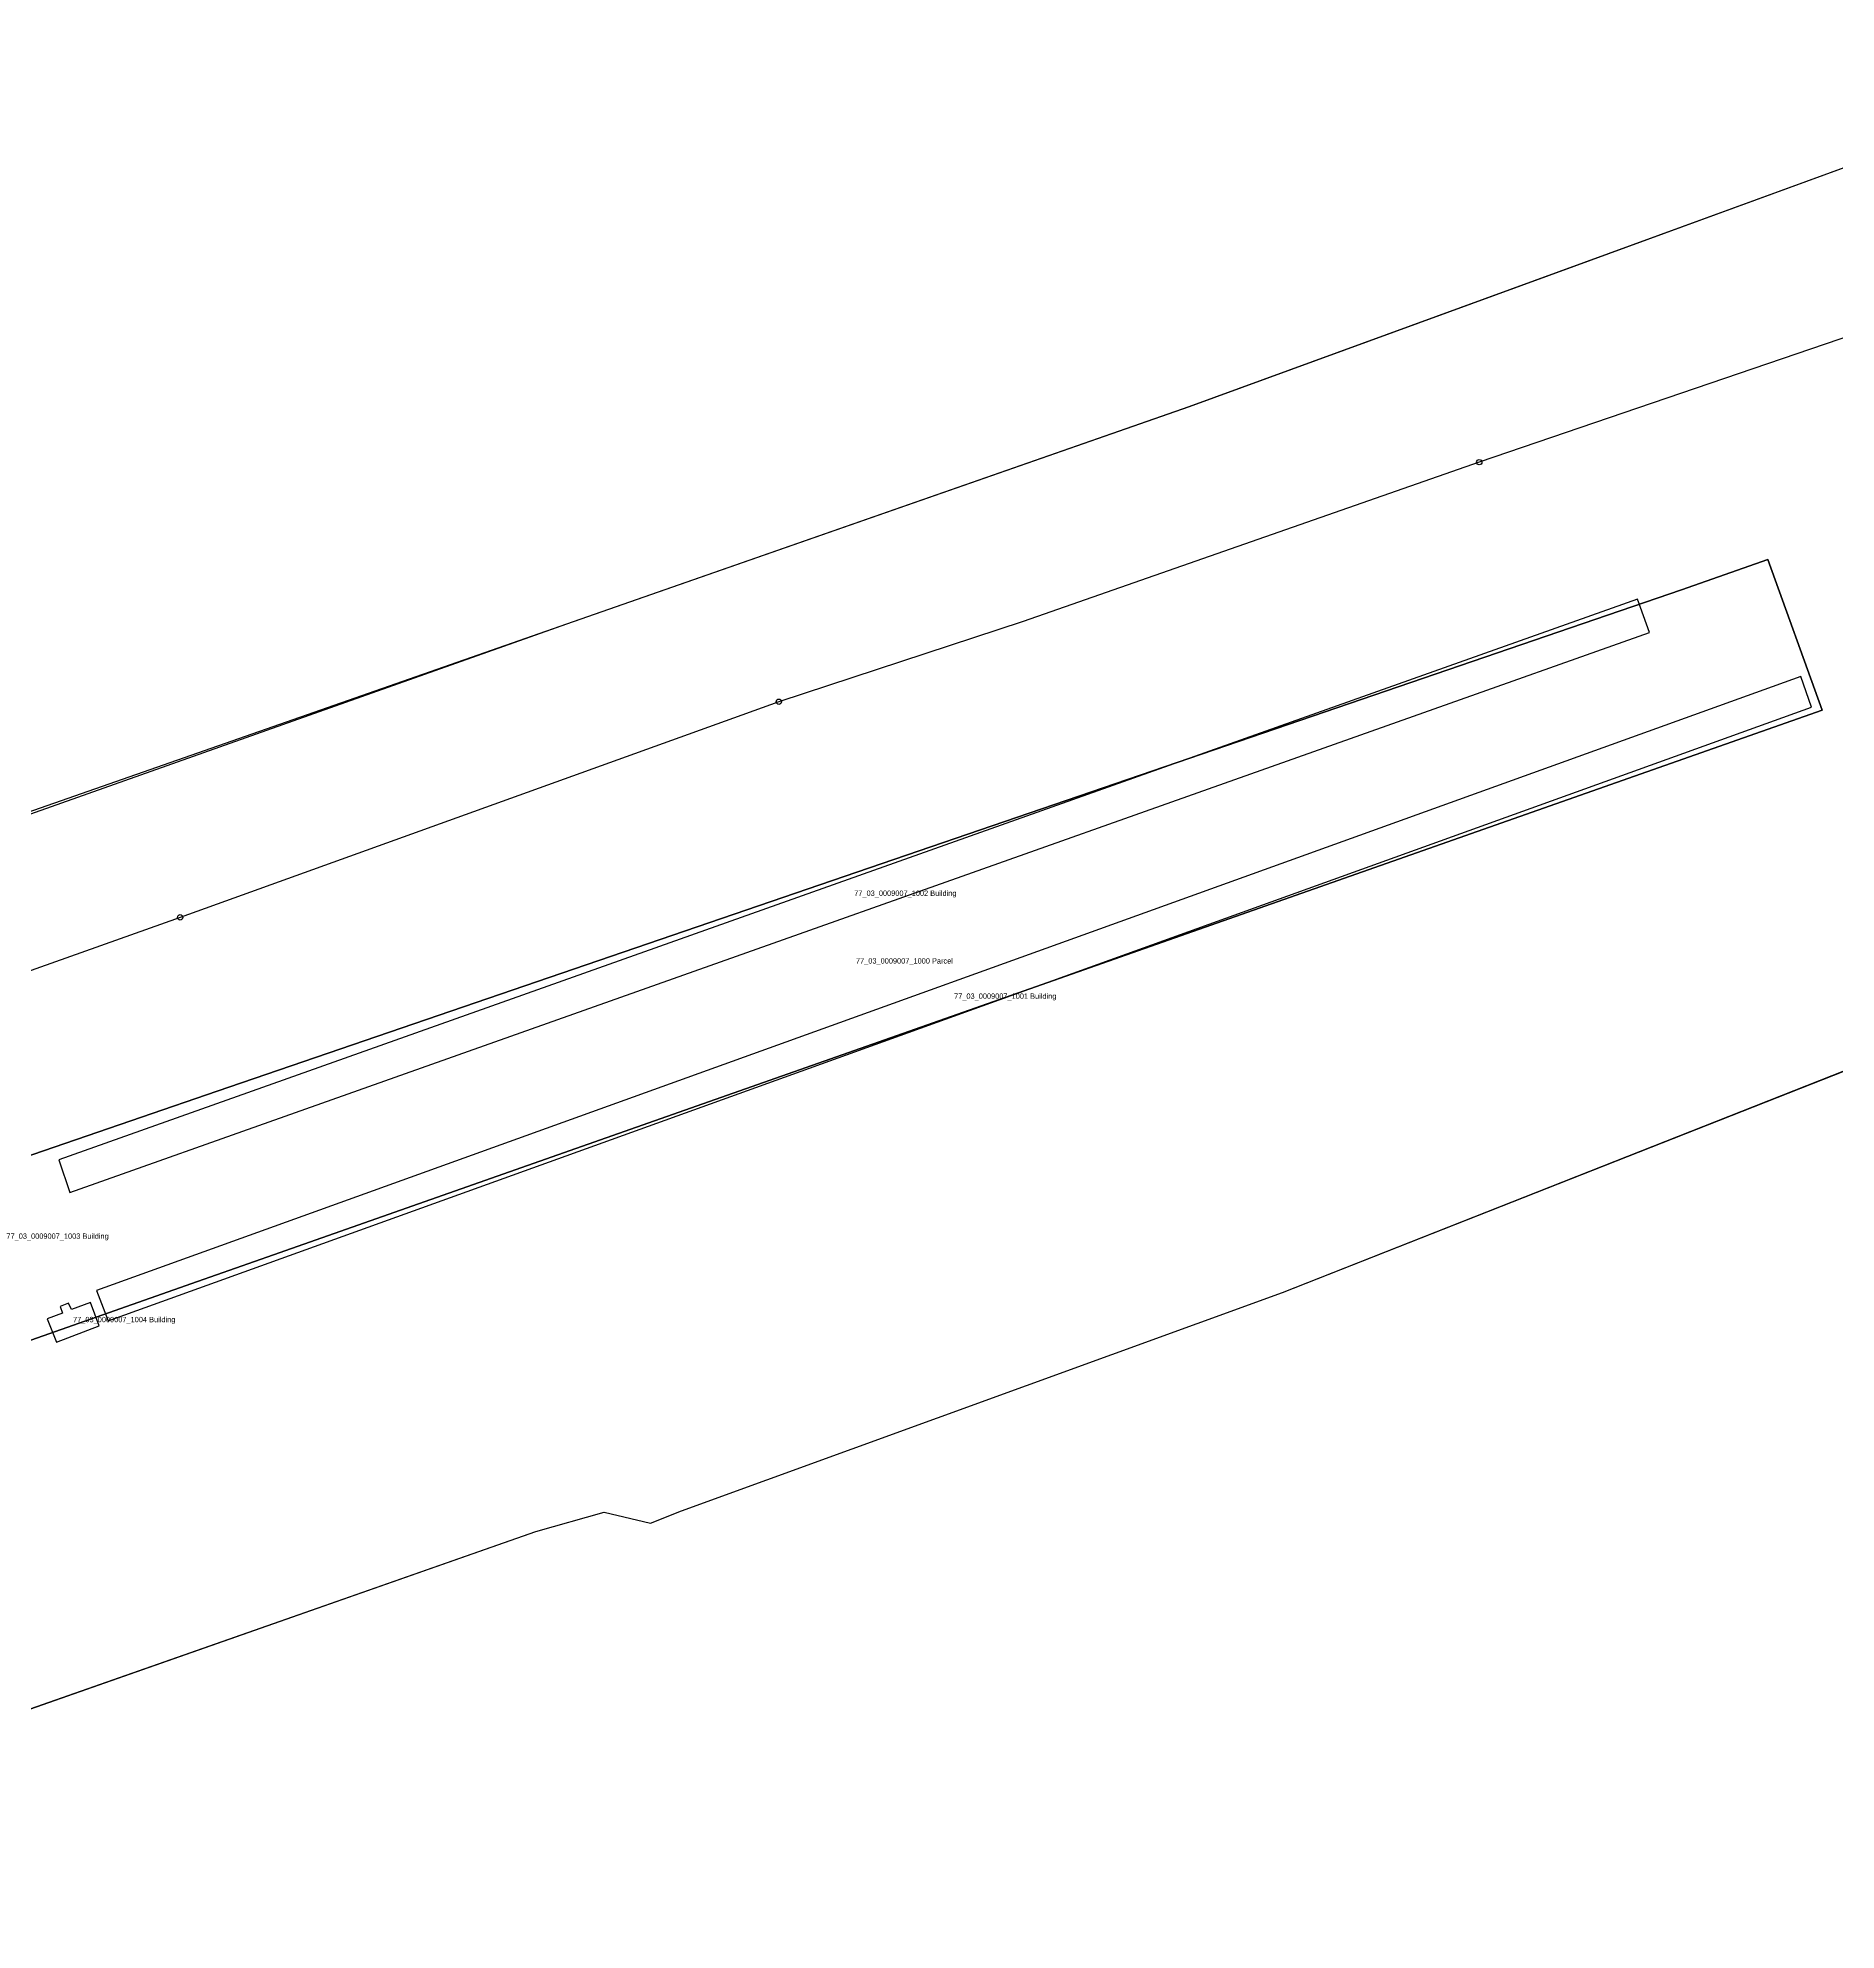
# Model space of a CAD drawing. Extents: x 22911 to 24334, y 8652 to 9234.
# Drawn here: x 23731.2 to 24067.3, y 8880.3 to 9234 of the extents above; entities that cross this region are included whole.
import ezdxf

# ---------------------------------------------------------------- set-up
doc = ezdxf.new("R2010")
doc.units = 0

msp = doc.modelspace()

# ---------------------------------------------------------------- linework, layer by layer
at = {"layer": '77_03_0009007 CadastralBlock', "color": 7}
for points in [[(23464.13, 8826.95), (23632.43, 8886.79), (23680.67, 8904.43), (23824.27, 8954.81), (23837.03, 8958.39), (23845.71, 8956.35), (23851.47, 8958.65), (23963.79, 8999.47), (24071.25, 9041.87), (24154.45, 9077.11), (24232.81, 9113.95), (24252.39, 9124.15), (24271.95, 9134.33), (24303.75, 9151.75), (24320.71, 9160.97), (24333.21, 9169.53), (24316.53, 9174.73), (24315.53, 9173.25), (24284.43, 9182.53), (24284.91, 9186.17), (24281.41, 9187.27), (24270.13, 9189.77), (24227.31, 9202.67), (24137.41, 9233.35)], [(24137.41, 9233.35), (24137.21, 9233.39), (24135.75, 9232.91), (24121.11, 9227.71), (24107.93, 9223.01), (24099.01, 9219.91), (24098.73, 9220.63), (24018.25, 9191.27), (23946.33, 9165.03), (23830.01, 9124.39), (23578.31, 9036.43), (23578.11, 9032.87), (23568.91, 9029.71), (23551.17, 9023.59), (23550.45, 9025.37), (23544.09, 9023.69), (23519.39, 9014.99)]]:
    msp.add_lwpolyline(points, dxfattribs=at)
at = {"layer": '77_03_0009007_1000 Parcel', "color": 8}
msp.add_lwpolyline([(23703.49, 9016.11), (23750.53, 9032.22), (23764.72, 9037.08), (24038.39, 9130.8), (24054.51, 9136.47), (24064.66, 9108.34), (23775.19, 9006.53), (23761.04, 9001.55), (23723.27, 8988.27), (23715.54, 8985.43), (23703.49, 9016.11)], dxfattribs=at)
at = {"layer": '77_03_0009007_1001 Building', "color": 63}
msp.add_lwpolyline([(24060.7, 9114.58), (23742.13, 8999.84), (23744.29, 8994.14), (24062.7, 9108.89), (24060.7, 9114.58)], dxfattribs=at)
at = {"layer": '77_03_0009007_1002 Building', "color": 63}
msp.add_lwpolyline([(24030.18, 9129.04), (23735.11, 9024.25), (23737.16, 9018.15), (24032.38, 9122.82), (24030.18, 9129.04)], dxfattribs=at)
at = {"layer": '77_03_0009007_1004 Building', "color": 63}
msp.add_lwpolyline([(23742.63, 8993.25), (23740.99, 8997.61), (23737.49, 8996.27), (23736.91, 8997.5), (23735.36, 8996.86), (23735.78, 8995.63), (23732.89, 8994.56), (23734.67, 8990.21), (23742.63, 8993.25)], dxfattribs=at)
at = {"layer": '77_03_0009007_12 Parcel', "color": 8}
for points in [[(23464.11, 8826.94), (23632.41, 8886.78), (23680.66, 8904.41), (23824.25, 8954.81), (23837.02, 8958.38), (23845.7, 8956.34), (23851.47, 8958.64), (23963.78, 8999.45), (24071.24, 9041.86), (24154.45, 9077.1), (24232.8, 9113.95), (24252.37, 9124.14), (24271.94, 9134.33), (24303.74, 9151.74), (24320.71, 9160.97), (24334.33, 9170.3), (24135.34, 9233.98), (23946.29, 9165.01), (23829.96, 9124.36), (23015.98, 8835.85)], [(23723.27, 8988.27), (23761.04, 9001.55), (23775.19, 9006.53), (24064.66, 9108.34), (24054.51, 9136.47), (24038.39, 9130.8), (23764.72, 9037.08), (23750.53, 9032.22), (23703.49, 9016.11)]]:
    msp.add_lwpolyline(points, dxfattribs=at)
at = {"layer": '77_03_0009007_1230 Construction', "color": 63}
msp.add_lwpolyline([(24178.28, 9217.86), (24108.34, 9191.41), (24000.57, 9154.67), (23915.32, 9124.91), (23869.67, 9109.89), (23757.78, 9069.59), (23626.52, 9022.91), (23582.2, 9007.36), (23534.44, 8990.91), (23405.28, 8944.81), (23295.63, 8905.38), (23250.06, 8889.09), (23174.67, 8862.49), (23070.6, 8826.19), (22947.12, 8782.35)], dxfattribs=at)
for centre in [(24000.57, 9154.67), (23869.67, 9109.89), (23757.78, 9069.59)]:
    msp.add_circle(centre, 0.5, dxfattribs=at)

# ---------------------------------------------------------------- texts
at = {"layer": '77_03_0009007_1000 Parcel', "color": 8}
msp.add_text('77_03_0009007_1000 Parcel', height=1, dxfattribs=at).set_placement((23884.08, 9060.95))
at = {"layer": '77_03_0009007_1001 Building', "color": 63}
msp.add_text('77_03_0009007_1001 Building', height=1, dxfattribs=at).set_placement((23902.42, 9054.36))
at = {"layer": '77_03_0009007_1002 Building', "color": 63}
msp.add_text('77_03_0009007_1002 Building', height=1, dxfattribs=at).set_placement((23883.75, 9073.6))
at = {"layer": '77_03_0009007_1003 Building', "color": 63}
msp.add_text('77_03_0009007_1003 Building', height=1, dxfattribs=at).set_placement((23725.3, 9009.5))
at = {"layer": '77_03_0009007_1004 Building', "color": 63}
msp.add_text('77_03_0009007_1004 Building', height=1, dxfattribs=at).set_placement((23737.76, 8993.91))

doc.saveas('drawing.dxf')
